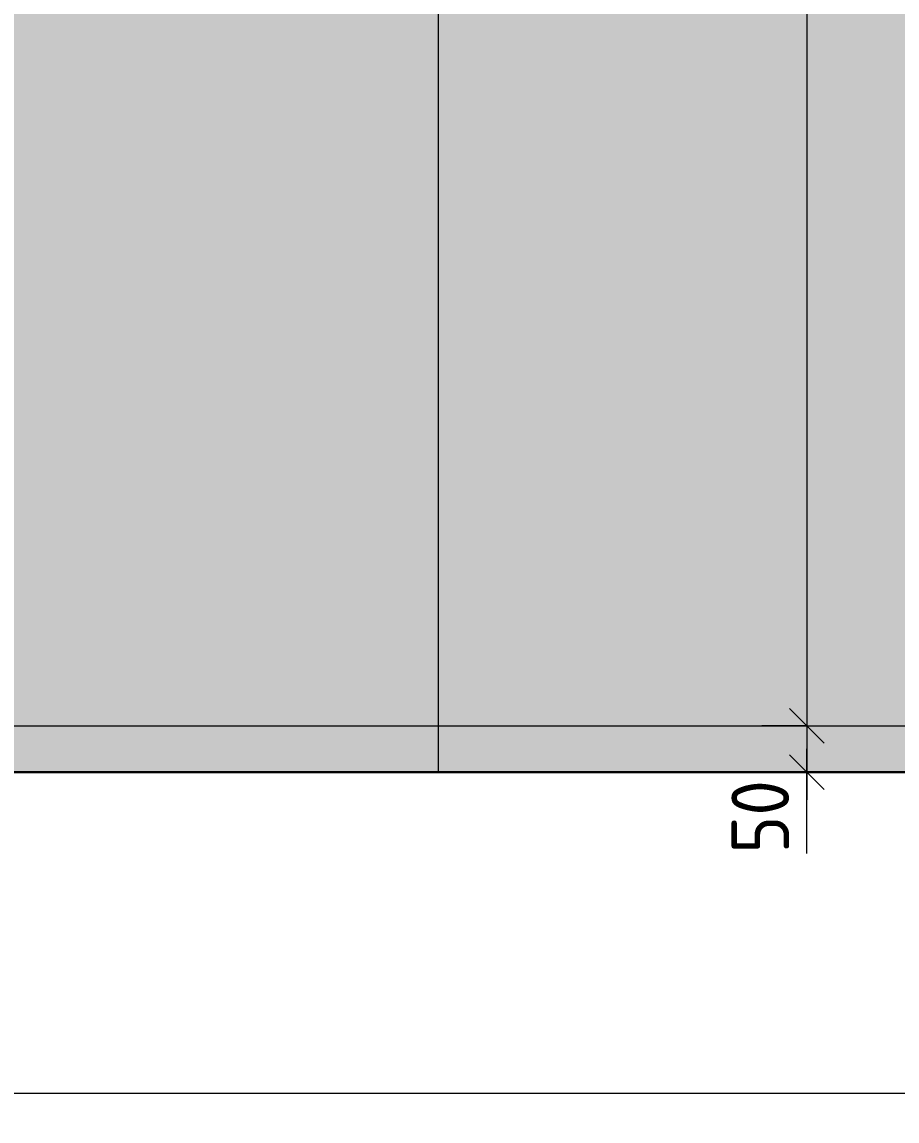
# Model space of a CAD drawing. Header units: millimetres. Extents: x 855 to 94006, y -3304 to 17933.
# Drawn here: x 63251 to 64199, y -378 to 812 of the extents above; entities that cross this region are included whole.
import ezdxf

# ---------------------------------------------------------------- set-up
doc = ezdxf.new("R2010")
doc.units = ezdxf.units.MM
for name, color, linetype, lineweight in [('A-ANNO-DIMS', 7, 'Continuous', 9), ('A-ANNO-DIMS-25', 7, 'Continuous', 9), ('A-FLOR', 7, 'Continuous', 9), ('A-GENM', 7, 'Continuous', 9)]:
    doc.layers.add(name, color=color, linetype=linetype, lineweight=lineweight)
doc.layers.add('A-FLOR-FNSH-1', color=7, linetype='Continuous', lineweight=30, true_color=0x3c3c3c)
doc.layers.add('I-FURN-6', color=7, linetype='Continuous', lineweight=9, true_color=0xc0c0c0)
doc.layers.add('I-FURN-5', color=7, linetype='Continuous', lineweight=9, true_color=0x7f7f7f, transparency=0.7)
doc.styles.add('ISOCPEUR_2', font='isocpeur.ttf', dxfattribs={"width": 0.9, "height": 62.49999999999999})
doc.dimstyles.new('ISO-2_5_0_9К_БОЛЬШОЙ_1', dxfattribs={"dimscale": 304.8, "dimtxt": 62.2488234881447, "dimasz": 0.1230314960629921, "dimexe": 0.09842519685039369, "dimexo": 0.2460629921259842, "dimgap": 0, "dimtad": 1, "dimdec": 0, "dimrnd": 10, "dimzin": 0, "dimdsep": 46, "dimtxsty": 'ISOCPEUR_2', "dimblk1": 'OBLIQUE', "dimblk2": 'OBLIQUE', "dimsah": 1, "dimcen": 0.09, "dimdle": 0.09842519685039369, "dimazin": 0, "dimtfac": 1, "dimtdec": 4, "dimtix": 1, "dimtmove": 0, "dimatfit": 3, "dimfxl": 1, "dimtvp": 1, "dimtolj": 1, "dimtzin": 0, "dimarcsym": 2})
doc.dimstyles.new('ISO-2_5_0_9К_БОЛЬШОЙ_2', dxfattribs={"dimscale": 304.8, "dimtxt": 62.2488234881447, "dimasz": 0.1230314960629921, "dimexe": 0.09842519685039369, "dimexo": 0.2460629921259842, "dimgap": 0, "dimtad": 1, "dimdec": 0, "dimrnd": 10, "dimzin": 0, "dimdsep": 46, "dimtxsty": 'ISOCPEUR_2', "dimblk1": 'OBLIQUE', "dimblk2": 'OBLIQUE', "dimsah": 1, "dimcen": 0.09, "dimdle": 0.09842519685039369, "dimazin": 0, "dimtfac": 1, "dimtdec": 4, "dimtix": 1, "dimtmove": 1, "dimatfit": 3, "dimfxl": 1, "dimtvp": 1, "dimtolj": 1, "dimtzin": 0, "dimarcsym": 2})

# ---------------------------------------------------------------- blocks, each defined once
blk = doc.blocks.new('Плинтус - Плинтус темный _ст_школа_-32860227-Развертка 1_12-2')
at = {"layer": 'A-GENM'}
for p, q in [((-6570.499999998154, 49.9999999999885), (-500.4999999981537, 49.99999999992613)), ((-500.4999999981537, -7.354928233839092e-11), (-6570.499999998154, -1.117369320680976e-11))]:
    blk.add_line(p, q, dxfattribs=at)
blk = doc.blocks.new('шкаф 1_112 - шкаф 1_112-31117176-Развертка 1_12-2')
at = {"layer": 'I-FURN-5'}
for points in [[(-2235.499999998156, 49.99999999999946), (-1715.499999998153, 49.99999999999946), (-1715.499999998153, 2060), (-2235.499999998156, 2060), (-2235.499999998156, 60.18470728170198)], [(-1195.499999998154, 49.99999999999946), (-1195.499999998154, 2060), (-1715.499999998153, 2060), (-1715.499999998153, 49.99999999999946), (-1242.039838331645, 49.99999999999946)], [(-1773.620836568924, 0), (-1715.499999998153, 0), (-1715.499999998153, 49.99999999999946), (-2235.499999998156, 49.99999999999946), (-2235.499999998156, 0), (-2009.879058007718, 0)], [(-1242.039838331645, 0), (-1195.499999998154, 0), (-1195.499999998154, 49.99999999999946), (-1715.499999998153, 49.99999999999946), (-1715.499999998153, 0), (-1271.572116011493, 0)]]:
    blk.add_hatch(color=256, dxfattribs=at).paths.add_polyline_path(points)
at = {"layer": 'I-FURN-6'}
blk.add_line((-1715.499999998155, 0), (-1715.499999998155, 2060), dxfattribs=at)
blk.add_line((-1715.499999998155, 0), (-1715.499999998155, 2060), dxfattribs=at)
blk = doc.blocks.new('DIMBLOCK53-Развертка 1_12-2')
at = {"layer": 'A-ANNO-DIMS-25'}
for p, q in [((57757.43510465791, -75), (57757.43510465791, -377.7445949175023)), ((57757.43510465791, -347.7445949175022), (57757.43510465791, -75.09999999999998)), ((65277.43510999433, -75), (65277.43510999433, -377.7445949175023)), ((65277.43510999433, -347.7445949175022), (65277.43510999433, -75.09999999999998)), ((57727.43510465791, -347.7445949175022), (65307.43510999433, -347.7445949175022))]:
    blk.add_line(p, q, dxfattribs=at)
at = {"layer": 'A-ANNO-DIMS-25', "lineweight": 20}
for p, q in [((57757.43510465791, -347.7445949175022), (57776.18510465791, -328.9945949175022)), ((65277.43510999433, -347.7445949175022), (65296.18510999433, -328.9945949175022)), ((57757.43510465791, -347.7445949175022), (57738.68510465791, -366.4945949175022)), ((65277.43510999433, -347.7445949175022), (65258.68510999433, -366.4945949175022))]:
    blk.add_line(p, q, dxfattribs=at)
at = {"layer": 'A-ANNO-DIMS-25', "color": 0, "insert": (61438.42698520656, -266.0911107673039), "char_height": 62.49999999999999, "width": 189.6194930869638, "attachment_point": 1, "line_spacing_factor": 1.149209049011902, "style": 'ISOCPEUR_2'}
blk.add_mtext('7520', dxfattribs=at)
blk = doc.blocks.new('_Oblique')
at = {"color": 0, "linetype": 'ByBlock', "lineweight": -2}
blk.add_line((-0.5, -0.5), (0.5, 0.5), dxfattribs=at)
blk = doc.blocks.new('DIMBLOCK56-Развертка 1_12-2')
at = {"layer": 'A-ANNO-DIMS-25'}
for p, q in [((64100.89137776721, 3430), (64100.89137776721, 49.99999999997997)), ((64052.40788206171, 3400), (64130.89137776721, 3400)), ((64100.89137776721, 3400), (64052.40788206171, 3400)), ((64052.40788206169, 49.99999999997997), (64130.89137776721, 49.99999999997997)), ((64100.89137776721, 49.99999999997997), (64052.40788206169, 49.99999999997997))]:
    blk.add_line(p, q, dxfattribs=at)
at = {"layer": 'A-ANNO-DIMS-25', "lineweight": 20}
for p, q in [((64100.89137776721, 3400), (64082.14137776721, 3418.75)), ((64100.89137776721, 3400), (64119.64137776721, 3381.25)), ((64100.89137776721, 49.99999999997997), (64082.14137776721, 68.74999999997999)), ((64100.89137776721, 49.99999999997997), (64119.64137776721, 31.24999999997996))]:
    blk.add_line(p, q, dxfattribs=at)
at = {"layer": 'A-ANNO-DIMS-25', "color": 0, "insert": (64019.23789361701, 1645.991877880422), "char_height": 62.49999999999999, "width": 189.6194930869638, "attachment_point": 1, "rotation": 90, "line_spacing_factor": 1.149209049011902, "style": 'ISOCPEUR_2'}
blk.add_mtext('3350', dxfattribs=at)
blk = doc.blocks.new('DIMBLOCK57-Развертка 1_12-2')
at = {"layer": 'A-ANNO-DIMS-25', "lineweight": 20}
for p, q in [((64100.89137776721, 49.99999999997997), (64082.14137776721, 68.74999999997999)), ((64100.89137776721, 49.99999999997997), (64119.64137776721, 31.24999999997996)), ((64100.89137776721, 0), (64082.14137776721, 18.75000000000001)), ((64100.89137776721, 0), (64119.64137776721, -18.75000000000001))]:
    blk.add_line(p, q, dxfattribs=at)
at = {"layer": 'A-ANNO-DIMS-25'}
for p, q in [((64052.40788206169, 49.99999999997997), (64130.89137776721, 49.99999999997997)), ((64100.89137776721, 49.99999999997997), (64052.40788206169, 49.99999999997997)), ((64100.89137776721, 49.99999999997997), (64100.89137776721, -30)), ((64100.89137776721, 15.87192767285422), (64100.89137776721, 24.99999999998998)), ((64100.89137776721, -88.13619444671404), (64100.89137776721, 15.87192767285422)), ((64052.40788206171, 0), (64130.89137776721, 0)), ((64100.89137776721, 0), (64052.40788206171, 0))]:
    blk.add_line(p, q, dxfattribs=at)
at = {"layer": 'A-ANNO-DIMS-25', "color": 0, "insert": (64019.23789361701, -88.13619444671404), "char_height": 62.49999999999999, "width": 94.8097465434819, "attachment_point": 1, "rotation": 90, "line_spacing_factor": 1.149209049011902, "style": 'ISOCPEUR_2'}
blk.add_mtext('50', dxfattribs=at)

msp = doc.modelspace()

# ---------------------------------------------------------------- linework, layer by layer
at = {"layer": 'A-FLOR'}
msp.add_line((65297.43510999436, -0.1), (57737.35873745379, -0.1), dxfattribs=at)
at = {"layer": 'A-FLOR-FNSH-1'}
msp.add_line((65276.43510999433, 0), (57758.43510465791, 0), dxfattribs=at)

# ---------------------------------------------------------------- block references
at = {"layer": 'A-GENM'}
msp.add_blockref('Плинтус - Плинтус темный _ст_школа_-32860227-Развертка 1_12-2', (65417.43510999249, 0), dxfattribs=at)
at = {"layer": 'I-FURN-6'}
msp.add_blockref('шкаф 1_112 - шкаф 1_112-31117176-Развертка 1_12-2', (65417.43510999249, 0), dxfattribs=at)

# ---------------------------------------------------------------- dimensions: what is measured, and where the dimension line sits
at = {"layer": 'A-ANNO-DIMS'}
dim = msp.add_linear_dim(base=(64100.89137776724, 49.99999999997999), p1=(64127.40788206171, 3400), p2=(64127.40788206169, 49.99999999997997), angle=89.99999999999991, dimstyle='ISO-2_5_0_9К_БОЛЬШОЙ_1', override={"dimpost": '<>', "dimfxl": 3350.00000000002}, dxfattribs=at)
dim.commit()
dim.dimension.update_dxf_attribs({"geometry": 'DIMBLOCK56-Развертка 1_12-2', "text_midpoint": (64069.64137776723, 1724.999999999972)})
dim = msp.add_linear_dim(base=(64100.89137776724, -4.264179114622762e-15), p1=(64127.40788206169, 49.99999999997997), p2=(64127.40788206171, 0), angle=89.99999999999991, dimstyle='ISO-2_5_0_9К_БОЛЬШОЙ_2', override={"dimpost": '<>', "dimfxl": 49.99999999997997}, dxfattribs=at)
dim.commit()
dim.dimension.update_dxf_attribs({"geometry": 'DIMBLOCK57-Развертка 1_12-2', "text_midpoint": (64060.90456028368, -40.7313211749731), "dimtype": 160, "text_rotation": 89.99999999999991})
dim = msp.add_linear_dim(base=(65277.43510999433, -347.7445949175022), p1=(57757.43510465791, 0), p2=(65277.43510999433, 0), dimstyle='ISO-2_5_0_9К_БОЛЬШОЙ_1', override={"dimpost": '<>', "dimfxl": 7520.00000533642}, dxfattribs=at)
dim.commit()
dim.dimension.update_dxf_attribs({"geometry": 'DIMBLOCK53-Развертка 1_12-2', "text_midpoint": (61517.43510732612, -316.4945949175022)})

doc.saveas('drawing.dxf')
